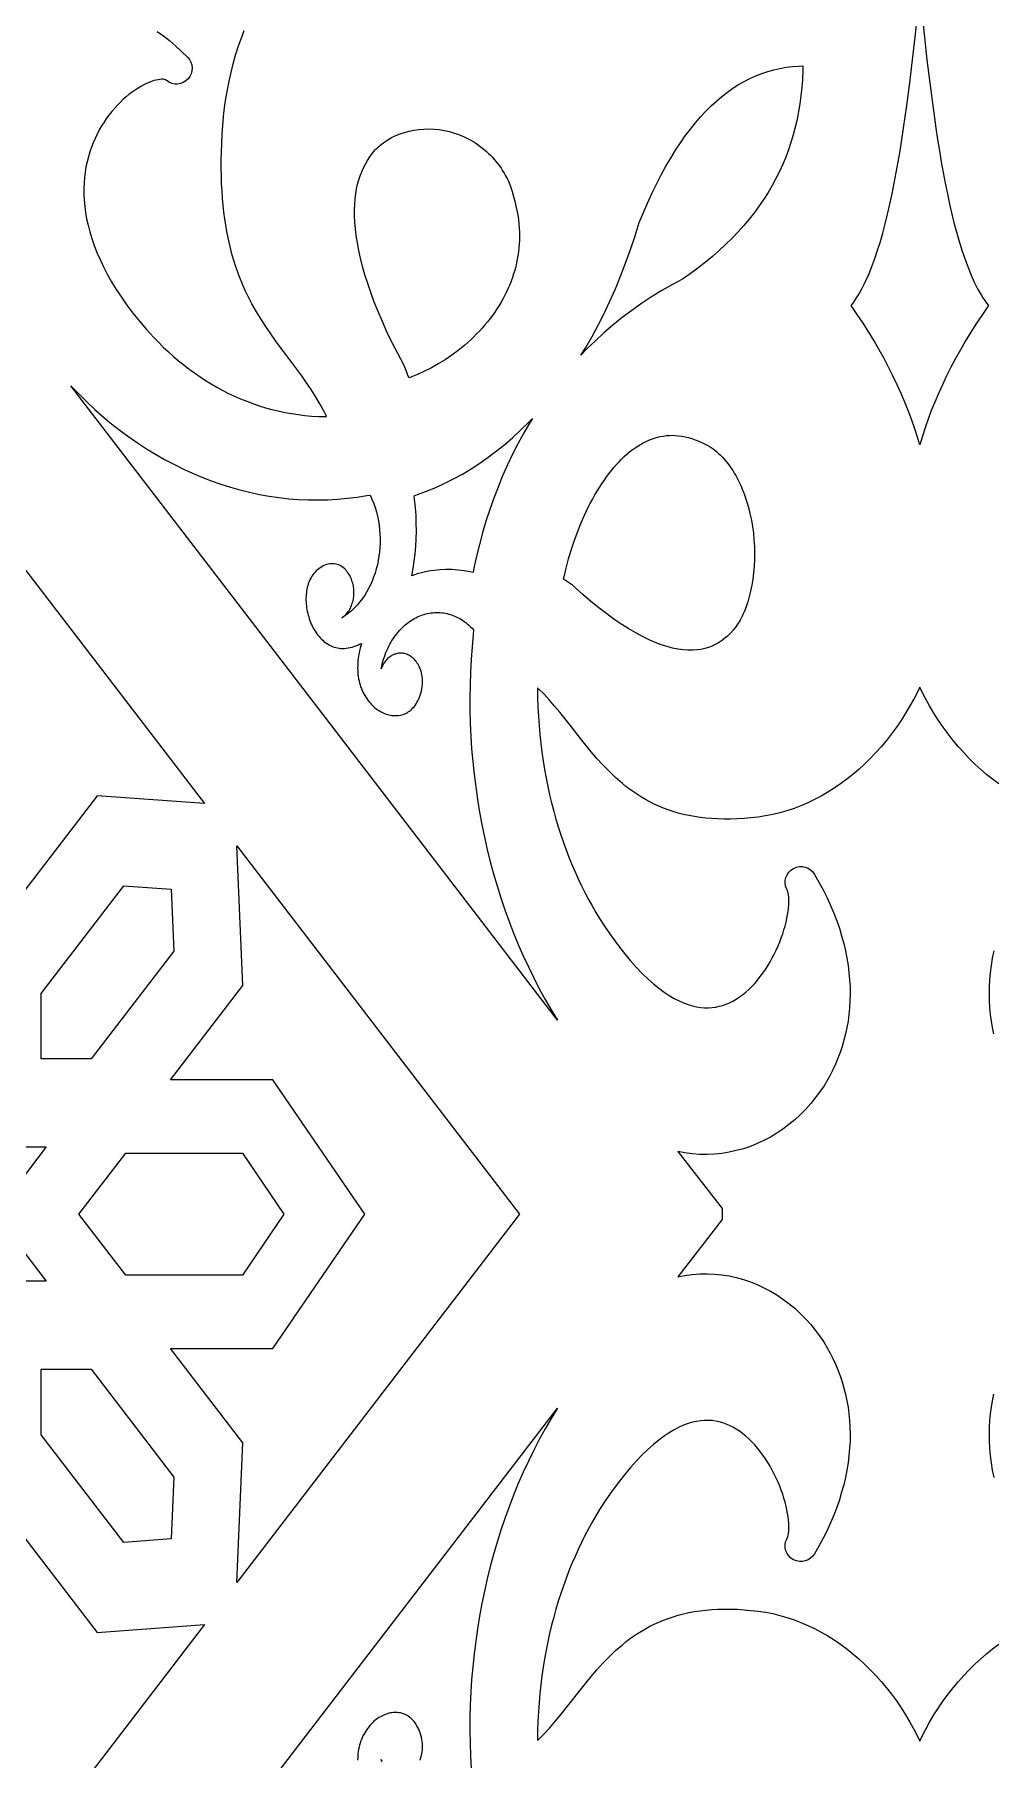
# Model space of a CAD drawing. Extents: x -400 to 400, y -350 to 350.
# Drawn here: x -112.5 to 9.4, y -234.5 to -15.4 of the extents above; entities that cross this region are included whole.
import ezdxf

# ---------------------------------------------------------------- set-up
doc = ezdxf.new("R2010")
doc.units = 0
doc.header["$MEASUREMENT"] = 0
doc.layers.add('LAYER_1', color=18, linetype='CONTINUOUS')

msp = doc.modelspace()

# ---------------------------------------------------------------- linework, layer by layer
at = {"layer": 'LAYER_1'}
for points in [[(0.59, -15.72), (0.91, -18.59), (1.26, -21.49), (1.64, -24.39), (2.05, -27.28), (2.27, -28.71), (2.5, -30.13), (2.73, -31.53), (2.98, -32.91), (3.24, -34.27), (3.51, -35.6), (3.79, -36.91), (4.09, -38.18), (4.39, -39.41), (4.71, -40.61), (5.05, -41.77), (5.39, -42.88), (5.75, -43.94), (6.13, -44.96), (6.52, -45.92), (6.93, -46.82), (7.35, -47.67), (7.79, -48.45), (8.02, -48.82), (8.25, -49.17), (8.48, -49.5), (8.72, -49.81), (7.95, -50.93), (7.2, -52.05), (6.49, -53.17), (5.81, -54.29), (5.16, -55.41), (4.54, -56.52), (3.96, -57.63), (3.4, -58.74), (2.88, -59.85), (2.38, -60.95), (1.91, -62.05), (1.47, -63.14), (1.07, -64.24), (0.68, -65.32), (0.33, -66.41), (0, -67.48), (-0.33, -66.41), (-0.68, -65.32), (-1.07, -64.24), (-1.47, -63.14), (-1.91, -62.05), (-2.38, -60.95), (-2.88, -59.85), (-3.4, -58.74), (-3.96, -57.63), (-4.54, -56.52), (-5.16, -55.41), (-5.81, -54.29), (-6.49, -53.17), (-7.2, -52.05), (-7.95, -50.93), (-8.72, -49.81), (-8.48, -49.5), (-8.25, -49.17), (-8.02, -48.82), (-7.79, -48.45), (-7.35, -47.67), (-6.93, -46.82), (-6.52, -45.92), (-6.13, -44.96), (-5.75, -43.94), (-5.39, -42.88), (-5.05, -41.77), (-4.71, -40.61), (-4.39, -39.41), (-4.09, -38.18), (-3.79, -36.91), (-3.51, -35.6), (-3.24, -34.27), (-2.98, -32.91), (-2.73, -31.53), (-2.5, -30.13), (-2.27, -28.71), (-2.05, -27.28), (-1.64, -24.39), (-1.26, -21.49), (-0.91, -18.59), (-0.59, -15.72), (0, -10.17)], [(-14.87, -20.01), (-14.91, -21.07), (-14.99, -22.11), (-15.09, -23.15), (-15.23, -24.17), (-15.39, -25.17), (-15.59, -26.16), (-15.81, -27.14), (-16.07, -28.11), (-16.36, -29.07), (-16.68, -30.01), (-17.03, -30.94), (-17.41, -31.86), (-17.83, -32.77), (-18.27, -33.66), (-18.75, -34.55), (-19.27, -35.42), (-19.82, -36.29), (-20.4, -37.14), (-21.01, -37.98), (-21.67, -38.81), (-22.35, -39.63), (-23.08, -40.44), (-23.83, -41.23), (-24.63, -42.02), (-25.46, -42.79), (-26.33, -43.55), (-27.23, -44.3), (-28.17, -45.03), (-29.15, -45.76), (-30.12, -46.43), (-31.42, -47.12), (-32.76, -47.89), (-34.07, -48.69), (-35.35, -49.53), (-36.59, -50.41), (-37.8, -51.32), (-38.97, -52.27), (-40.11, -53.25), (-41.21, -54.26), (-42.28, -55.31), (-43.05, -56.1), (-42.43, -55.11), (-41.63, -53.71), (-40.85, -52.27), (-40.1, -50.79), (-39.37, -49.26), (-38.67, -47.69), (-38, -46.07), (-37.36, -44.41), (-36.74, -42.7), (-36.15, -40.95), (-35.63, -39.26), (-35.11, -37.99), (-34.55, -36.72), (-33.99, -35.49), (-33.41, -34.31), (-32.83, -33.18), (-32.24, -32.1), (-31.64, -31.06), (-31.03, -30.08), (-30.41, -29.13), (-29.78, -28.24), (-29.14, -27.39), (-28.5, -26.59), (-27.84, -25.83), (-27.18, -25.11), (-26.51, -24.44), (-25.83, -23.82), (-25.14, -23.23), (-24.44, -22.69), (-23.74, -22.19), (-23.02, -21.74), (-22.3, -21.32), (-21.57, -20.95), (-20.83, -20.61), (-20.07, -20.32), (-19.31, -20.06), (-18.54, -19.85), (-17.76, -19.67), (-16.97, -19.54), (-16.16, -19.44), (-15.35, -19.38), (-14.86, -19.37)], [(-61.7, -27.39), (-61.05, -27.45), (-60.4, -27.56), (-59.75, -27.7), (-59.11, -27.89), (-58.48, -28.11), (-57.86, -28.37), (-57.26, -28.67), (-56.65, -29.02), (-56.38, -29.19), (-56.1, -29.38), (-55.83, -29.58), (-55.56, -29.79), (-55.29, -30.01), (-55.03, -30.23), (-54.78, -30.47), (-54.53, -30.71), (-54.29, -30.97), (-54.06, -31.23), (-53.83, -31.5), (-53.61, -31.78), (-53.4, -32.07), (-53.19, -32.36), (-52.99, -32.67), (-52.8, -32.99), (-52.61, -33.31), (-52.43, -33.65), (-52.26, -34), (-52.17, -34.2), (-51.99, -34.69), (-51.78, -35.33), (-51.59, -35.95), (-51.43, -36.56), (-51.29, -37.16), (-51.17, -37.74), (-51.07, -38.31), (-50.99, -38.87), (-50.93, -39.41), (-50.89, -39.95), (-50.86, -40.47), (-50.86, -40.99), (-50.86, -41.49), (-50.89, -41.99), (-50.92, -42.48), (-50.97, -42.97), (-51.04, -43.45), (-51.12, -43.92), (-51.22, -44.39), (-51.33, -44.86), (-51.45, -45.32), (-51.59, -45.78), (-51.74, -46.24), (-51.9, -46.7), (-52.08, -47.15), (-52.27, -47.6), (-52.48, -48.04), (-52.7, -48.48), (-52.93, -48.92), (-53.18, -49.36), (-53.44, -49.79), (-53.71, -50.21), (-53.99, -50.64), (-54.29, -51.05), (-54.59, -51.46), (-54.91, -51.87), (-55.24, -52.26), (-55.58, -52.65), (-55.93, -53.04), (-56.29, -53.41), (-56.66, -53.78), (-57.04, -54.14), (-57.42, -54.49), (-57.8, -54.82), (-58.62, -55.49), (-59.45, -56.11), (-60.3, -56.69), (-61.16, -57.22), (-62.03, -57.71), (-62.91, -58.15), (-63.78, -58.55), (-64.66, -58.89), (-64.88, -58.97), (-65.47, -57.5), (-66.36, -55.8), (-67.05, -54.44), (-67.68, -53.12), (-68.26, -51.83), (-68.8, -50.57), (-69.29, -49.35), (-69.73, -48.16), (-70.12, -47.01), (-70.47, -45.9), (-70.78, -44.82), (-71.04, -43.78), (-71.26, -42.79), (-71.44, -41.83), (-71.58, -40.91), (-71.69, -40.03), (-71.76, -39.19), (-71.79, -38.4), (-71.8, -37.64), (-71.77, -36.92), (-71.72, -36.24), (-71.64, -35.6), (-71.53, -34.98), (-71.41, -34.4), (-71.26, -33.85), (-71.08, -33.31), (-70.89, -32.8), (-70.66, -32.31), (-70.42, -31.83), (-70.15, -31.36), (-69.85, -30.91), (-69.51, -30.46), (-69.16, -30.04), (-69.04, -29.91), (-68.85, -29.73), (-68.66, -29.55), (-68.46, -29.38), (-68.26, -29.22), (-68.07, -29.07), (-67.58, -28.75), (-67.09, -28.47), (-66.57, -28.22), (-66.02, -27.99), (-65.45, -27.8), (-64.86, -27.64), (-64.25, -27.51), (-63.63, -27.43), (-62.99, -27.38), (-62.35, -27.36)], [(-106.84, -61.03), (-105.82, -62.03), (-104.79, -62.99), (-103.74, -63.92), (-102.67, -64.81), (-101.58, -65.66), (-100.48, -66.47), (-99.36, -67.24), (-98.24, -67.98), (-97.09, -68.68), (-95.94, -69.34), (-94.77, -69.96), (-93.59, -70.55), (-92.4, -71.09), (-91.21, -71.6), (-90, -72.06), (-88.79, -72.49), (-87.57, -72.87), (-86.35, -73.22), (-85.12, -73.52), (-83.88, -73.78), (-82.64, -74.01), (-81.4, -74.19), (-80.16, -74.33), (-78.92, -74.42), (-77.67, -74.48), (-76.43, -74.49), (-75.19, -74.46), (-73.95, -74.39), (-72.71, -74.28), (-71.47, -74.12), (-70.25, -73.92), (-69.81, -73.87), (-69.58, -74.39), (-69.36, -74.93), (-69.18, -75.47), (-69.02, -76.02), (-68.88, -76.57), (-68.77, -77.13), (-68.68, -77.7), (-68.61, -78.26), (-68.57, -78.83), (-68.55, -79.39), (-68.55, -79.96), (-68.58, -80.52), (-68.63, -81.08), (-68.7, -81.63), (-68.79, -82.18), (-68.9, -82.72), (-69.04, -83.25), (-69.19, -83.77), (-69.37, -84.29), (-69.56, -84.79), (-69.78, -85.28), (-70.02, -85.75), (-70.27, -86.21), (-70.55, -86.65), (-70.84, -87.07), (-71.15, -87.48), (-71.48, -87.86), (-71.83, -88.23), (-72.2, -88.57), (-72.58, -88.89), (-72.78, -89.04), (-72.98, -89.18), (-73.19, -89.32), (-73.4, -89.45), (-73.22, -89.31), (-73.03, -89.16), (-72.86, -88.98), (-72.69, -88.79), (-72.59, -88.65), (-72.5, -88.52), (-72.41, -88.37), (-72.33, -88.22), (-72.26, -88.07), (-72.19, -87.92), (-72.13, -87.76), (-72.08, -87.6), (-72.03, -87.43), (-71.99, -87.27), (-71.95, -87.1), (-71.92, -86.93), (-71.9, -86.76), (-71.89, -86.59), (-71.88, -86.41), (-71.87, -86.24), (-71.87, -86.07), (-71.88, -85.89), (-71.9, -85.72), (-71.92, -85.55), (-71.95, -85.38), (-71.99, -85.21), (-72.03, -85.04), (-72.08, -84.88), (-72.13, -84.72), (-72.19, -84.56), (-72.26, -84.4), (-72.33, -84.24), (-72.41, -84.09), (-72.5, -83.95), (-72.59, -83.81), (-72.69, -83.67), (-72.8, -83.52), (-72.92, -83.38), (-73.05, -83.25), (-73.19, -83.12), (-73.33, -83.01), (-73.48, -82.91), (-73.64, -82.83), (-73.8, -82.75), (-73.97, -82.69), (-74.15, -82.64), (-74.33, -82.61), (-74.52, -82.6), (-74.72, -82.6), (-74.92, -82.61), (-75.13, -82.65), (-75.34, -82.7), (-75.56, -82.79), (-75.77, -82.88), (-75.97, -82.99), (-76.16, -83.11), (-76.34, -83.23), (-76.51, -83.37), (-76.67, -83.51), (-76.82, -83.67), (-76.96, -83.83), (-77.09, -84), (-77.21, -84.18), (-77.32, -84.36), (-77.42, -84.55), (-77.51, -84.75), (-77.6, -84.95), (-77.67, -85.16), (-77.74, -85.37), (-77.8, -85.59), (-77.85, -85.81), (-77.89, -86.04), (-77.92, -86.27), (-77.94, -86.5), (-77.96, -86.73), (-77.97, -86.97), (-77.97, -87.21), (-77.96, -87.45), (-77.94, -87.69), (-77.92, -87.93), (-77.89, -88.17), (-77.85, -88.41), (-77.8, -88.64), (-77.75, -88.88), (-77.69, -89.12), (-77.62, -89.35), (-77.55, -89.58), (-77.47, -89.81), (-77.38, -90.03), (-77.29, -90.26), (-77.19, -90.47), (-77.08, -90.68), (-76.97, -90.89), (-76.85, -91.09), (-76.72, -91.29), (-76.59, -91.48), (-76.45, -91.66), (-76.31, -91.84), (-76.16, -92), (-76, -92.16), (-75.84, -92.32), (-75.68, -92.46), (-75.51, -92.59), (-75.33, -92.72), (-75.15, -92.83), (-74.97, -92.94), (-74.78, -93.03), (-74.58, -93.11), (-74.38, -93.18), (-74.18, -93.24), (-73.97, -93.29), (-73.76, -93.32), (-73.54, -93.34), (-73.32, -93.34), (-73.09, -93.34), (-72.87, -93.31), (-72.61, -93.28), (-72.37, -93.23), (-72.12, -93.17), (-71.87, -93.11), (-71.63, -93.02), (-71.39, -92.93), (-71.16, -92.83), (-70.92, -92.71), (-71.01, -93.02), (-71.09, -93.32), (-71.16, -93.64), (-71.23, -93.95), (-71.28, -94.27), (-71.32, -94.59), (-71.36, -94.92), (-71.38, -95.24), (-71.4, -95.54), (-71.41, -95.84), (-71.4, -96.12), (-71.39, -96.41), (-71.36, -96.68), (-71.33, -96.96), (-71.28, -97.22), (-71.23, -97.48), (-71.17, -97.74), (-71.1, -97.98), (-71.02, -98.23), (-70.93, -98.46), (-70.83, -98.69), (-70.73, -98.91), (-70.62, -99.13), (-70.5, -99.34), (-70.38, -99.54), (-70.25, -99.73), (-70.12, -99.92), (-69.98, -100.1), (-69.83, -100.27), (-69.68, -100.43), (-69.53, -100.59), (-69.37, -100.74), (-69.2, -100.88), (-69.04, -101.01), (-68.87, -101.13), (-68.7, -101.24), (-68.52, -101.35), (-68.34, -101.45), (-68.16, -101.53), (-67.98, -101.61), (-67.8, -101.68), (-67.62, -101.74), (-67.44, -101.79), (-67.25, -101.83), (-67.07, -101.86), (-66.88, -101.88), (-66.7, -101.89), (-66.52, -101.89), (-66.34, -101.88), (-66.16, -101.86), (-65.98, -101.83), (-65.8, -101.79), (-65.63, -101.74), (-65.46, -101.67), (-65.29, -101.6), (-65.13, -101.51), (-64.97, -101.41), (-64.81, -101.3), (-64.66, -101.18), (-64.52, -101.05), (-64.38, -100.9), (-64.24, -100.75), (-64.11, -100.58), (-63.98, -100.39), (-63.87, -100.2), (-63.75, -99.99), (-63.65, -99.77), (-63.55, -99.54), (-63.46, -99.29), (-63.38, -99.03), (-63.31, -98.76), (-63.24, -98.47), (-63.2, -98.19), (-63.17, -97.92), (-63.16, -97.66), (-63.16, -97.4), (-63.17, -97.15), (-63.2, -96.91), (-63.23, -96.68), (-63.28, -96.46), (-63.34, -96.25), (-63.4, -96.04), (-63.48, -95.85), (-63.57, -95.66), (-63.66, -95.49), (-63.76, -95.32), (-63.87, -95.16), (-63.98, -95.02), (-64.09, -94.89), (-64.2, -94.77), (-64.31, -94.65), (-64.43, -94.55), (-64.54, -94.45), (-64.66, -94.36), (-64.79, -94.28), (-64.91, -94.21), (-65.04, -94.15), (-65.17, -94.1), (-65.3, -94.05), (-65.43, -94.01), (-65.56, -93.99), (-65.69, -93.97), (-65.82, -93.95), (-65.96, -93.95), (-66.09, -93.95), (-66.22, -93.97), (-66.35, -93.99), (-66.49, -94.02), (-66.62, -94.06), (-66.74, -94.1), (-66.87, -94.16), (-67, -94.22), (-67.12, -94.29), (-67.24, -94.37), (-67.36, -94.46), (-67.48, -94.55), (-67.59, -94.65), (-67.7, -94.77), (-67.81, -94.89), (-67.91, -95.02), (-68.06, -95.23), (-68.19, -95.46), (-68.31, -95.7), (-68.42, -95.94), (-68.35, -95.63), (-68.28, -95.32), (-68.2, -95.02), (-68.11, -94.72), (-68.01, -94.43), (-67.91, -94.15), (-67.81, -93.87), (-67.7, -93.6), (-67.58, -93.34), (-67.45, -93.08), (-67.32, -92.83), (-67.19, -92.59), (-67.05, -92.35), (-66.9, -92.12), (-66.75, -91.9), (-66.6, -91.69), (-66.44, -91.48), (-66.27, -91.28), (-66.1, -91.08), (-65.93, -90.9), (-65.75, -90.72), (-65.57, -90.55), (-65.39, -90.38), (-65.2, -90.23), (-65.01, -90.08), (-64.81, -89.94), (-64.62, -89.8), (-64.41, -89.68), (-64.21, -89.56), (-64.01, -89.45), (-63.8, -89.35), (-63.59, -89.26), (-63.38, -89.17), (-63.16, -89.1), (-62.95, -89.03), (-62.73, -88.97), (-62.51, -88.92), (-62.29, -88.87), (-62.07, -88.84), (-61.85, -88.81), (-61.63, -88.8), (-61.4, -88.79), (-61.18, -88.79), (-60.95, -88.8), (-60.73, -88.82), (-60.51, -88.85), (-60.28, -88.89), (-60.06, -88.93), (-59.84, -88.99), (-59.62, -89.05), (-59.39, -89.13), (-59.17, -89.21), (-58.96, -89.31), (-58.74, -89.41), (-58.52, -89.52), (-58.31, -89.65), (-58.1, -89.78), (-57.89, -89.92), (-57.68, -90.07), (-57.47, -90.24), (-57.27, -90.41), (-57.07, -90.59), (-56.87, -90.79), (-56.68, -90.99), (-56.71, -91.56), (-56.87, -93.16), (-56.99, -94.77), (-57.08, -96.38), (-57.13, -98), (-57.15, -99.62), (-57.14, -101.24), (-57.1, -102.86), (-57.03, -104.48), (-56.92, -106.1), (-56.78, -107.72), (-56.61, -109.33), (-56.41, -110.94), (-56.17, -112.54), (-55.91, -114.14), (-55.61, -115.73), (-55.29, -117.31), (-54.93, -118.88), (-54.55, -120.44), (-54.13, -121.99), (-53.68, -123.52), (-53.2, -125.04), (-52.7, -126.55), (-52.16, -128.04), (-51.59, -129.51), (-51, -130.96), (-50.38, -132.4), (-49.72, -133.81), (-49.04, -135.21), (-48.33, -136.58), (-47.59, -137.93), (-46.83, -139.25), (-46.03, -140.55), (-76.93, -100.27), (-107.84, -59.99)], [(-49.58, -64.73), (-50.33, -66.03), (-51.05, -67.35), (-51.73, -68.69), (-52.38, -70.05), (-53, -71.44), (-53.57, -72.85), (-54.12, -74.27), (-54.62, -75.71), (-55.1, -77.17), (-55.53, -78.65), (-55.93, -80.14), (-56.3, -81.65), (-56.63, -83.17), (-56.74, -83.72), (-57.09, -83.63), (-57.88, -83.49), (-58.67, -83.4), (-59.44, -83.34), (-60.2, -83.33), (-60.95, -83.37), (-61.69, -83.44), (-62.41, -83.55), (-63.13, -83.7), (-63.83, -83.89), (-64.51, -84.11), (-64.54, -84.13), (-64.53, -84.08), (-64.36, -83.19), (-64.22, -82.28), (-64.1, -81.35), (-64.02, -80.4), (-63.96, -79.44), (-63.94, -78.46), (-63.95, -77.47), (-63.99, -76.46), (-64.06, -75.44), (-64.17, -74.41), (-64.23, -73.95), (-63.81, -73.81), (-62.64, -73.38), (-61.49, -72.9), (-60.34, -72.38), (-59.21, -71.81), (-58.09, -71.2), (-56.98, -70.54), (-55.89, -69.83), (-54.81, -69.07), (-53.75, -68.27), (-52.7, -67.43), (-51.67, -66.54), (-50.66, -65.6), (-49.66, -64.62), (-49.21, -64.14)], [(-90.86, -113.06), (-104.47, -112.06), (-113.66, -124.04), (-113.66, -107.09), (-126.67, -91.96), (-139.67, -107.09), (-139.67, -124.04), (-148.86, -112.06), (-162.47, -113.06), (-126.67, -66.39)], [(-31.05, -66.3), (-30.65, -66.33), (-30.24, -66.38), (-29.82, -66.46), (-29.39, -66.57), (-28.96, -66.69), (-28.51, -66.85), (-28.05, -67.03), (-27.58, -67.24), (-27.11, -67.49), (-26.62, -67.76), (-26.24, -67.99), (-26.08, -68.11), (-25.82, -68.34), (-25.56, -68.57), (-25.31, -68.81), (-25.07, -69.07), (-24.83, -69.33), (-24.6, -69.6), (-24.38, -69.88), (-24.17, -70.16), (-23.96, -70.46), (-23.76, -70.76), (-23.56, -71.08), (-23.38, -71.4), (-23.19, -71.73), (-23.02, -72.06), (-22.85, -72.41), (-22.69, -72.76), (-22.54, -73.12), (-22.39, -73.49), (-22.26, -73.83), (-22, -74.63), (-21.77, -75.41), (-21.57, -76.22), (-21.39, -77.04), (-21.25, -77.88), (-21.14, -78.72), (-21.06, -79.57), (-21.01, -80.42), (-20.99, -81.27), (-21, -82.11), (-21.04, -82.94), (-21.11, -83.75), (-21.21, -84.54), (-21.33, -85.31), (-21.48, -86.06), (-21.65, -86.77), (-21.84, -87.44), (-22.06, -88.08), (-22.31, -88.72), (-22.42, -88.96), (-22.54, -89.24), (-22.67, -89.49), (-22.81, -89.74), (-22.94, -89.98), (-23.05, -90.15), (-23.37, -90.6), (-23.71, -91.03), (-24.06, -91.43), (-24.42, -91.78), (-24.79, -92.1), (-25.17, -92.39), (-25.56, -92.65), (-25.97, -92.87), (-26.39, -93.07), (-26.84, -93.24), (-27.31, -93.37), (-27.81, -93.47), (-28.33, -93.54), (-28.88, -93.58), (-29.46, -93.57), (-30.07, -93.52), (-30.71, -93.43), (-31.39, -93.3), (-32.09, -93.11), (-32.83, -92.88), (-33.59, -92.59), (-34.39, -92.25), (-35.21, -91.85), (-36.07, -91.39), (-36.95, -90.88), (-37.86, -90.31), (-38.8, -89.67), (-39.76, -88.97), (-40.75, -88.21), (-41.77, -87.39), (-42.81, -86.5), (-44.11, -85.33), (-45.24, -84.56), (-45.18, -84.27), (-44.92, -83.14), (-44.62, -81.99), (-44.28, -80.85), (-43.9, -79.72), (-43.49, -78.59), (-43.05, -77.49), (-42.58, -76.41), (-42.06, -75.33), (-41.81, -74.84), (-41.54, -74.34), (-41.26, -73.85), (-40.98, -73.37), (-40.69, -72.9), (-40.4, -72.45), (-40.1, -72), (-39.79, -71.57), (-39.48, -71.16), (-39.17, -70.76), (-38.85, -70.37), (-38.53, -70), (-38.2, -69.65), (-37.87, -69.31), (-37.53, -68.99), (-37.2, -68.69), (-36.86, -68.4), (-36.52, -68.13), (-36.17, -67.88), (-35.83, -67.65), (-35.48, -67.43), (-35.13, -67.24), (-34.77, -67.06), (-34.42, -66.9), (-34.06, -66.76), (-33.7, -66.63), (-33.33, -66.53), (-32.97, -66.44), (-32.59, -66.37), (-32.22, -66.32), (-31.83, -66.29), (-31.45, -66.28)], [(-50.86, -165.2), (-86.75, -211.98), (-85.98, -194.24), (-95.17, -182.26), (-82.17, -182.26), (-70.48, -165.2), (-82.17, -148.15), (-95.17, -148.15), (-85.98, -136.17), (-86.75, -118.43)], [(-95.09, -123.94), (-94.75, -131.8), (-105.25, -145.49), (-111.62, -145.49), (-111.62, -137.19), (-101.12, -123.5)], [(-120.2, -156.66), (-110.95, -156.66), (-117.49, -165.19), (-117.49, -165.2), (-117.49, -165.21), (-110.95, -173.74), (-120.2, -173.74), (-120.2, -185.8), (-126.67, -177.38), (-133.14, -185.8), (-133.14, -173.74), (-142.39, -173.74), (-135.84, -165.21), (-135.85, -165.2), (-135.84, -165.19), (-142.39, -156.66), (-133.14, -156.66), (-133.14, -144.6), (-126.67, -153.03), (-120.2, -144.6)], [(-80.77, -165.2), (-86.01, -172.96), (-100.86, -172.96), (-106.8, -165.2), (-100.86, -157.45), (-86.01, -157.45)], [(-94.75, -198.6), (-95.09, -206.46), (-101.12, -206.91), (-111.62, -193.22), (-111.62, -184.91), (-105.25, -184.91)], [(-104.47, -218.34), (-90.86, -217.34), (-126.67, -264.01), (-162.47, -217.34), (-148.86, -218.34), (-139.67, -206.36), (-139.67, -223.31), (-126.67, -238.44), (-113.66, -223.31), (-113.66, -206.36)]]:
    msp.add_lwpolyline(points, close=True, dxfattribs=at)
for points in [[(-96.86, -15), (-96.08, -15.55), (-95.31, -16.15), (-94.54, -16.81), (-93.77, -17.51), (-93.02, -18.25, -0.955547), (-95.69, -21.22), (-95.79, -21.13), (-95.8, -21.13), (-95.83, -21.11), (-95.9, -21.09), (-96, -21.07), (-96.13, -21.06), (-96.3, -21.06), (-96.51, -21.07), (-96.74, -21.11), (-97, -21.16), (-97.28, -21.23), (-97.58, -21.33), (-97.9, -21.45), (-98.24, -21.6), (-98.58, -21.77), (-98.94, -21.96), (-99.3, -22.18), (-99.67, -22.42), (-100.04, -22.68), (-100.42, -22.97), (-100.79, -23.27), (-101.17, -23.6), (-101.54, -23.95), (-101.9, -24.33), (-102.26, -24.72), (-102.62, -25.13), (-102.96, -25.56), (-103.29, -26.01), (-103.61, -26.49), (-103.92, -26.98), (-104.22, -27.48), (-104.49, -28.01), (-104.76, -28.56), (-105, -29.12), (-105.22, -29.7), (-105.43, -30.29), (-105.61, -30.91), (-105.77, -31.54), (-105.91, -32.19), (-106.02, -32.85), (-106.1, -33.53), (-106.16, -34.23), (-106.18, -34.95), (-106.18, -35.68), (-106.14, -36.43), (-106.07, -37.2), (-105.97, -37.98), (-105.83, -38.78), (-105.65, -39.6), (-105.43, -40.44), (-105.17, -41.29), (-104.87, -42.16), (-104.52, -43.05), (-104.13, -43.96), (-103.69, -44.88), (-103.2, -45.82), (-102.65, -46.77), (-102.06, -47.74), (-101.41, -48.73), (-100.71, -49.73), (-99.94, -50.75), (-99.12, -51.78), (-98.24, -52.83), (-97.31, -53.87), (-96.72, -54.47), (-96.09, -55.08), (-95.45, -55.67), (-94.81, -56.25), (-94.15, -56.8), (-93.48, -57.34), (-92.81, -57.86), (-92.12, -58.36), (-91.42, -58.84), (-90.72, -59.3), (-90, -59.75), (-89.27, -60.17), (-88.54, -60.57), (-87.79, -60.95), (-87.04, -61.31), (-86.27, -61.64), (-85.5, -61.96), (-84.72, -62.25), (-83.93, -62.52), (-83.12, -62.77), (-82.31, -62.99), (-81.49, -63.19), (-80.66, -63.37), (-79.82, -63.52), (-78.97, -63.65), (-78.12, -63.75), (-77.25, -63.83), (-76.37, -63.88), (-75.48, -63.9), (-75.35, -63.9), (-75.42, -63.76), (-75.66, -63.27), (-76.19, -62.3), (-76.74, -61.37), (-77.31, -60.47), (-77.9, -59.6), (-78.5, -58.74), (-79.76, -57.03), (-81.05, -55.32), (-81.7, -54.43), (-82.35, -53.53), (-82.99, -52.59), (-83.62, -51.62), (-84.24, -50.61), (-84.84, -49.56), (-85.4, -48.46), (-85.68, -47.87), (-85.94, -47.28), (-86.2, -46.67), (-86.45, -46.05), (-86.68, -45.41), (-86.91, -44.75), (-87.12, -44.07), (-87.33, -43.38), (-87.52, -42.66), (-87.7, -41.93), (-87.87, -41.18), (-88.02, -40.4), (-88.16, -39.6), (-88.28, -38.78), (-88.39, -37.94), (-88.49, -37.07), (-88.57, -36.18), (-88.63, -35.27), (-88.68, -34.32), (-88.71, -33.36), (-88.72, -32.36), (-88.72, -31.33), (-88.7, -30.28), (-88.66, -29.2), (-88.6, -28.08), (-88.53, -26.93), (-88.43, -25.79), (-88.3, -24.65), (-88.14, -23.52), (-87.95, -22.4), (-87.73, -21.28), (-87.48, -20.18), (-87.21, -19.09), (-86.9, -18.01), (-86.57, -16.95), (-86.21, -15.9), (-85.83, -14.86)], [(10.05, -110.56), (9.26, -109.97), (8.49, -109.36), (7.74, -108.71), (7, -108.04), (6.28, -107.33), (5.58, -106.59), (4.9, -105.83), (4.23, -105.03), (3.59, -104.21), (2.97, -103.36), (2.38, -102.49), (1.8, -101.59), (1.25, -100.66), (0.72, -99.71), (0.22, -98.74), (0, -98.27), (-0.22, -98.74), (-0.72, -99.71), (-1.25, -100.66), (-1.8, -101.59), (-2.38, -102.49), (-2.97, -103.36), (-3.59, -104.21), (-4.23, -105.03), (-4.9, -105.83), (-5.58, -106.59), (-6.28, -107.33), (-7, -108.04), (-7.74, -108.71), (-8.49, -109.36), (-9.26, -109.97), (-10.05, -110.56), (-10.86, -111.11), (-11.68, -111.62), (-12.51, -112.11), (-13.36, -112.55), (-14.22, -112.96), (-15.09, -113.34), (-15.97, -113.67), (-16.87, -113.97), (-17.77, -114.23), (-18.68, -114.45), (-19.6, -114.63), (-20.52, -114.77), (-21.44, -114.87), (-22.32, -114.95), (-23.18, -115), (-24.02, -115.03), (-24.84, -115.03), (-25.64, -115.01), (-26.41, -114.97), (-27.17, -114.91), (-27.91, -114.82), (-28.63, -114.71), (-29.33, -114.58), (-30.01, -114.43), (-30.67, -114.26), (-31.32, -114.06), (-31.95, -113.85), (-32.56, -113.63), (-33.15, -113.38), (-33.73, -113.12), (-34.29, -112.84), (-34.83, -112.54), (-35.36, -112.23), (-35.87, -111.91), (-36.37, -111.58), (-36.85, -111.23), (-37.32, -110.88), (-37.78, -110.5), (-38.64, -109.75), (-39.47, -108.96), (-40.25, -108.15), (-41, -107.32), (-41.72, -106.48), (-42.42, -105.64), (-43.09, -104.79), (-44.41, -103.11), (-45.72, -101.46), (-46.38, -100.68), (-47.05, -99.91), (-47.73, -99.18), (-48.43, -98.48), (-48.56, -98.36), (-48.56, -98.4), (-48.54, -99.6), (-48.5, -100.79), (-48.44, -101.96), (-48.36, -103.12), (-48.26, -104.27), (-48.14, -105.41), (-48, -106.53), (-47.84, -107.64), (-47.66, -108.73), (-47.46, -109.82), (-47.25, -110.88), (-47.02, -111.94), (-46.77, -112.98), (-46.5, -114.01), (-46.22, -115.02), (-45.92, -116.02), (-45.6, -117.01), (-45.27, -117.98), (-44.92, -118.93), (-44.56, -119.88), (-44.18, -120.8), (-43.79, -121.72), (-43.39, -122.62), (-42.97, -123.5), (-42.53, -124.37), (-42.09, -125.22), (-41.63, -126.06), (-41.16, -126.88), (-40.69, -127.67), (-39.88, -128.89), (-39.08, -130.04), (-38.28, -131.11), (-37.5, -132.11), (-36.74, -133.02), (-35.99, -133.86), (-35.25, -134.63), (-34.53, -135.32), (-33.82, -135.95), (-33.14, -136.51), (-32.47, -137), (-31.82, -137.43), (-31.19, -137.8), (-30.58, -138.12), (-29.99, -138.38), (-29.42, -138.59), (-28.87, -138.76), (-28.34, -138.88), (-27.82, -138.96), (-27.33, -139), (-26.84, -139), (-26.37, -138.97), (-25.91, -138.91), (-25.46, -138.81), (-25.02, -138.69), (-24.58, -138.54), (-24.15, -138.35), (-23.73, -138.14), (-23.31, -137.89), (-22.9, -137.62), (-22.5, -137.33), (-22.1, -137), (-21.71, -136.66), (-21.34, -136.28), (-20.97, -135.89), (-20.61, -135.48), (-20.27, -135.04), (-19.93, -134.6), (-19.61, -134.13), (-19.31, -133.66), (-19.02, -133.17), (-18.74, -132.67), (-18.48, -132.17), (-18.23, -131.66), (-18, -131.14), (-17.79, -130.63), (-17.59, -130.12), (-17.41, -129.61), (-17.25, -129.11), (-17.11, -128.61), (-16.99, -128.12), (-16.88, -127.65), (-16.79, -127.19), (-16.72, -126.75), (-16.67, -126.33), (-16.64, -125.93), (-16.63, -125.56), (-16.63, -125.22), (-16.65, -124.91), (-16.68, -124.65), (-16.72, -124.42), (-16.76, -124.24), (-16.81, -124.12), (-16.9, -123.93, -0.963014), (-13.36, -122.06), (-12.81, -123.03), (-12.27, -124.02), (-11.78, -125.01), (-11.33, -125.99), (-10.92, -126.96), (-10.55, -127.93), (-10.21, -128.9), (-9.92, -129.86), (-9.66, -130.81), (-9.44, -131.76), (-9.25, -132.69), (-9.1, -133.62), (-8.99, -134.54), (-8.91, -135.45), (-8.86, -136.35), (-8.85, -137.24), (-8.87, -138.12), (-8.92, -138.99), (-9, -139.84), (-9.11, -140.68), (-9.26, -141.51), (-9.43, -142.32), (-9.63, -143.12), (-9.86, -143.9), (-10.11, -144.66), (-10.39, -145.41), (-10.7, -146.14), (-11.03, -146.86), (-11.38, -147.55), (-11.76, -148.23), (-12.16, -148.89), (-12.6, -149.56), (-13.84, -151.16), (-14.5, -151.9), (-15.18, -152.59), (-15.89, -153.24), (-16.63, -153.84), (-17.39, -154.41), (-18.17, -154.94), (-18.98, -155.42), (-19.81, -155.86), (-20.66, -156.25), (-21.52, -156.6), (-22.4, -156.89), (-23.3, -157.14), (-24.21, -157.34), (-25.13, -157.49), (-26.06, -157.58), (-27, -157.62), (-27.94, -157.61), (-28.89, -157.54), (-29.83, -157.41), (-30.71, -157.23), (-25.12, -164.51), (-25.12, -165.2), (-25.12, -165.89), (-30.71, -173.17), (-29.83, -172.99), (-28.89, -172.87), (-27.94, -172.79), (-27, -172.78), (-26.06, -172.82), (-25.13, -172.91), (-24.21, -173.06), (-23.3, -173.26), (-22.4, -173.51), (-21.52, -173.81), (-20.66, -174.15), (-19.81, -174.55), (-18.98, -174.98), (-18.17, -175.47), (-17.39, -175.99), (-16.63, -176.56), (-15.89, -177.17), (-15.18, -177.81), (-14.5, -178.5), (-13.84, -179.24), (-12.6, -180.84), (-12.16, -181.51), (-11.76, -182.17), (-11.38, -182.85), (-11.03, -183.54), (-10.7, -184.26), (-10.39, -184.99), (-10.11, -185.74), (-9.86, -186.5), (-9.63, -187.29), (-9.43, -188.08), (-9.26, -188.9), (-9.11, -189.72), (-9, -190.56), (-8.92, -191.42), (-8.87, -192.28), (-8.85, -193.16), (-8.86, -194.05), (-8.91, -194.95), (-8.99, -195.86), (-9.1, -196.78), (-9.25, -197.71), (-9.44, -198.65), (-9.66, -199.59), (-9.92, -200.54), (-10.21, -201.5), (-10.55, -202.47), (-10.92, -203.44), (-11.33, -204.42), (-11.78, -205.4), (-12.27, -206.38), (-12.81, -207.37), (-13.36, -208.34, -0.963014), (-16.9, -206.47), (-16.81, -206.29), (-16.76, -206.16), (-16.72, -205.98), (-16.68, -205.76), (-16.65, -205.49), (-16.63, -205.18), (-16.63, -204.84), (-16.64, -204.47), (-16.67, -204.07), (-16.72, -203.65), (-16.79, -203.21), (-16.88, -202.75), (-16.99, -202.28), (-17.11, -201.79), (-17.25, -201.3), (-17.41, -200.79), (-17.59, -200.28), (-17.79, -199.77), (-18, -199.26), (-18.23, -198.75), (-18.48, -198.24), (-18.74, -197.73), (-19.02, -197.23), (-19.31, -196.75), (-19.61, -196.27), (-19.93, -195.81), (-20.27, -195.36), (-20.61, -194.93), (-20.97, -194.51), (-21.34, -194.12), (-21.71, -193.75), (-22.1, -193.4), (-22.5, -193.08), (-22.9, -192.78), (-23.31, -192.51), (-23.73, -192.27), (-24.15, -192.05), (-24.58, -191.87), (-25.02, -191.71), (-25.46, -191.59), (-25.91, -191.49), (-26.37, -191.43), (-26.84, -191.4), (-27.33, -191.41), (-27.82, -191.45), (-28.34, -191.53), (-28.87, -191.65), (-29.42, -191.81), (-29.99, -192.02), (-30.58, -192.28), (-31.19, -192.6), (-31.82, -192.97), (-32.47, -193.4), (-33.14, -193.9), (-33.82, -194.45), (-34.53, -195.08), (-35.25, -195.77), (-35.99, -196.54), (-36.74, -197.38), (-37.5, -198.3), (-38.28, -199.29), (-39.08, -200.36), (-39.88, -201.51), (-40.69, -202.73), (-41.16, -203.52), (-41.63, -204.34), (-42.09, -205.18), (-42.53, -206.03), (-42.97, -206.9), (-43.39, -207.79), (-43.79, -208.68), (-44.18, -209.6), (-44.56, -210.52), (-44.92, -211.47), (-45.27, -212.42), (-45.6, -213.4), (-45.92, -214.38), (-46.22, -215.38), (-46.5, -216.39), (-46.77, -217.42), (-47.02, -218.46), (-47.25, -219.52), (-47.46, -220.59), (-47.66, -221.67), (-47.84, -222.76), (-48, -223.87), (-48.14, -225), (-48.26, -226.13), (-48.36, -227.28), (-48.44, -228.44), (-48.5, -229.62), (-48.54, -230.8), (-48.56, -232), (-48.56, -232.04), (-48.43, -231.93), (-47.73, -231.22), (-47.05, -230.49), (-46.38, -229.72), (-45.72, -228.94), (-44.41, -227.29), (-43.09, -225.61), (-42.42, -224.77), (-41.72, -223.92), (-41, -223.08), (-40.25, -222.25), (-39.47, -221.44), (-38.64, -220.65), (-37.78, -219.9), (-37.32, -219.53), (-36.85, -219.17), (-36.37, -218.82), (-35.87, -218.49), (-35.36, -218.17), (-34.83, -217.86), (-34.29, -217.56), (-33.73, -217.29), (-33.15, -217.02), (-32.56, -216.78), (-31.95, -216.55), (-31.32, -216.34), (-30.67, -216.15), (-30.01, -215.97), (-29.33, -215.82), (-28.63, -215.69), (-27.91, -215.58), (-27.17, -215.5), (-26.41, -215.43), (-25.64, -215.39), (-24.84, -215.37), (-24.02, -215.37), (-23.18, -215.4), (-22.32, -215.45), (-21.44, -215.53), (-20.52, -215.63), (-19.6, -215.77), (-18.68, -215.95), (-17.77, -216.17), (-16.87, -216.43), (-15.97, -216.73), (-15.09, -217.06), (-14.22, -217.44), (-13.36, -217.85), (-12.51, -218.3), (-11.68, -218.78), (-10.86, -219.29), (-10.05, -219.84), (-9.26, -220.43), (-8.49, -221.04), (-7.74, -221.69), (-7, -222.37), (-6.28, -223.07), (-5.58, -223.81), (-4.9, -224.58), (-4.23, -225.37), (-3.59, -226.19), (-2.97, -227.04), (-2.38, -227.92), (-1.8, -228.82), (-1.25, -229.74), (-0.72, -230.69), (-0.22, -231.67), (0, -232.13), (0.22, -231.67), (0.72, -230.69), (1.25, -229.74), (1.8, -228.82), (2.38, -227.92), (2.97, -227.04), (3.59, -226.19), (4.23, -225.37), (4.9, -224.58), (5.58, -223.81), (6.28, -223.07), (7, -222.37), (7.74, -221.69), (8.49, -221.04), (9.26, -220.43), (10.05, -219.84)]]:
    msp.add_lwpolyline(points, format="xyb", dxfattribs=at)
for points in [[(9.43, -142.32), (9.26, -141.51), (9.11, -140.68), (9, -139.84), (8.92, -138.99), (8.87, -138.12), (8.85, -137.24), (8.86, -136.35), (8.91, -135.45), (8.99, -134.54), (9.1, -133.62), (9.25, -132.69), (9.44, -131.76)], [(9.44, -198.65), (9.25, -197.71), (9.1, -196.78), (8.99, -195.86), (8.91, -194.95), (8.86, -194.05), (8.85, -193.16), (8.87, -192.28), (8.92, -191.42), (9, -190.56), (9.11, -189.72), (9.26, -188.9), (9.43, -188.08)], [(-107.84, -270.41), (-76.93, -230.13), (-46.03, -189.85), (-46.83, -191.15), (-47.59, -192.47), (-48.33, -193.82), (-49.04, -195.19), (-49.72, -196.59), (-50.38, -198), (-51, -199.44), (-51.59, -200.89), (-52.16, -202.37), (-52.7, -203.85), (-53.2, -205.36), (-53.68, -206.88), (-54.13, -208.42), (-54.55, -209.96), (-54.93, -211.52), (-55.29, -213.09), (-55.61, -214.67), (-55.91, -216.26), (-56.17, -217.86), (-56.41, -219.46), (-56.61, -221.07), (-56.78, -222.69), (-56.92, -224.3), (-57.03, -225.92), (-57.1, -227.54), (-57.14, -229.17), (-57.15, -230.79), (-57.13, -232.41), (-57.08, -234.02), (-56.99, -235.64)], [(-63.48, -234.55), (-63.4, -234.36), (-63.34, -234.15), (-63.28, -233.94), (-63.23, -233.72), (-63.2, -233.49), (-63.17, -233.25), (-63.16, -233), (-63.16, -232.74), (-63.17, -232.48), (-63.2, -232.21), (-63.24, -231.93), (-63.31, -231.65), (-63.38, -231.37), (-63.46, -231.11), (-63.55, -230.87), (-63.65, -230.63), (-63.75, -230.41), (-63.87, -230.2), (-63.98, -230.01), (-64.11, -229.83), (-64.24, -229.66), (-64.38, -229.5), (-64.52, -229.35), (-64.66, -229.22), (-64.81, -229.1), (-64.97, -228.99), (-65.13, -228.89), (-65.29, -228.8), (-65.46, -228.73), (-65.63, -228.66), (-65.8, -228.61), (-65.98, -228.57), (-66.16, -228.54), (-66.34, -228.52), (-66.52, -228.51), (-66.7, -228.51), (-66.88, -228.52), (-67.07, -228.54), (-67.25, -228.57), (-67.44, -228.61), (-67.62, -228.66), (-67.8, -228.72), (-67.98, -228.79), (-68.16, -228.87), (-68.34, -228.96), (-68.52, -229.05), (-68.7, -229.16), (-68.87, -229.27), (-69.04, -229.4), (-69.2, -229.53), (-69.37, -229.67), (-69.53, -229.81), (-69.68, -229.97), (-69.83, -230.13), (-69.98, -230.31), (-70.12, -230.48), (-70.25, -230.67), (-70.38, -230.87), (-70.5, -231.07), (-70.62, -231.28), (-70.73, -231.49), (-70.83, -231.71), (-70.93, -231.94), (-71.02, -232.18), (-71.1, -232.42), (-71.17, -232.67), (-71.23, -232.92), (-71.28, -233.18), (-71.33, -233.45), (-71.36, -233.72), (-71.39, -234), (-71.4, -234.28), (-71.41, -234.57)], [(-68.35, -234.78), (-68.42, -234.46), (-68.31, -234.7)]]:
    msp.add_lwpolyline(points, dxfattribs=at)

doc.saveas('drawing.dxf')
